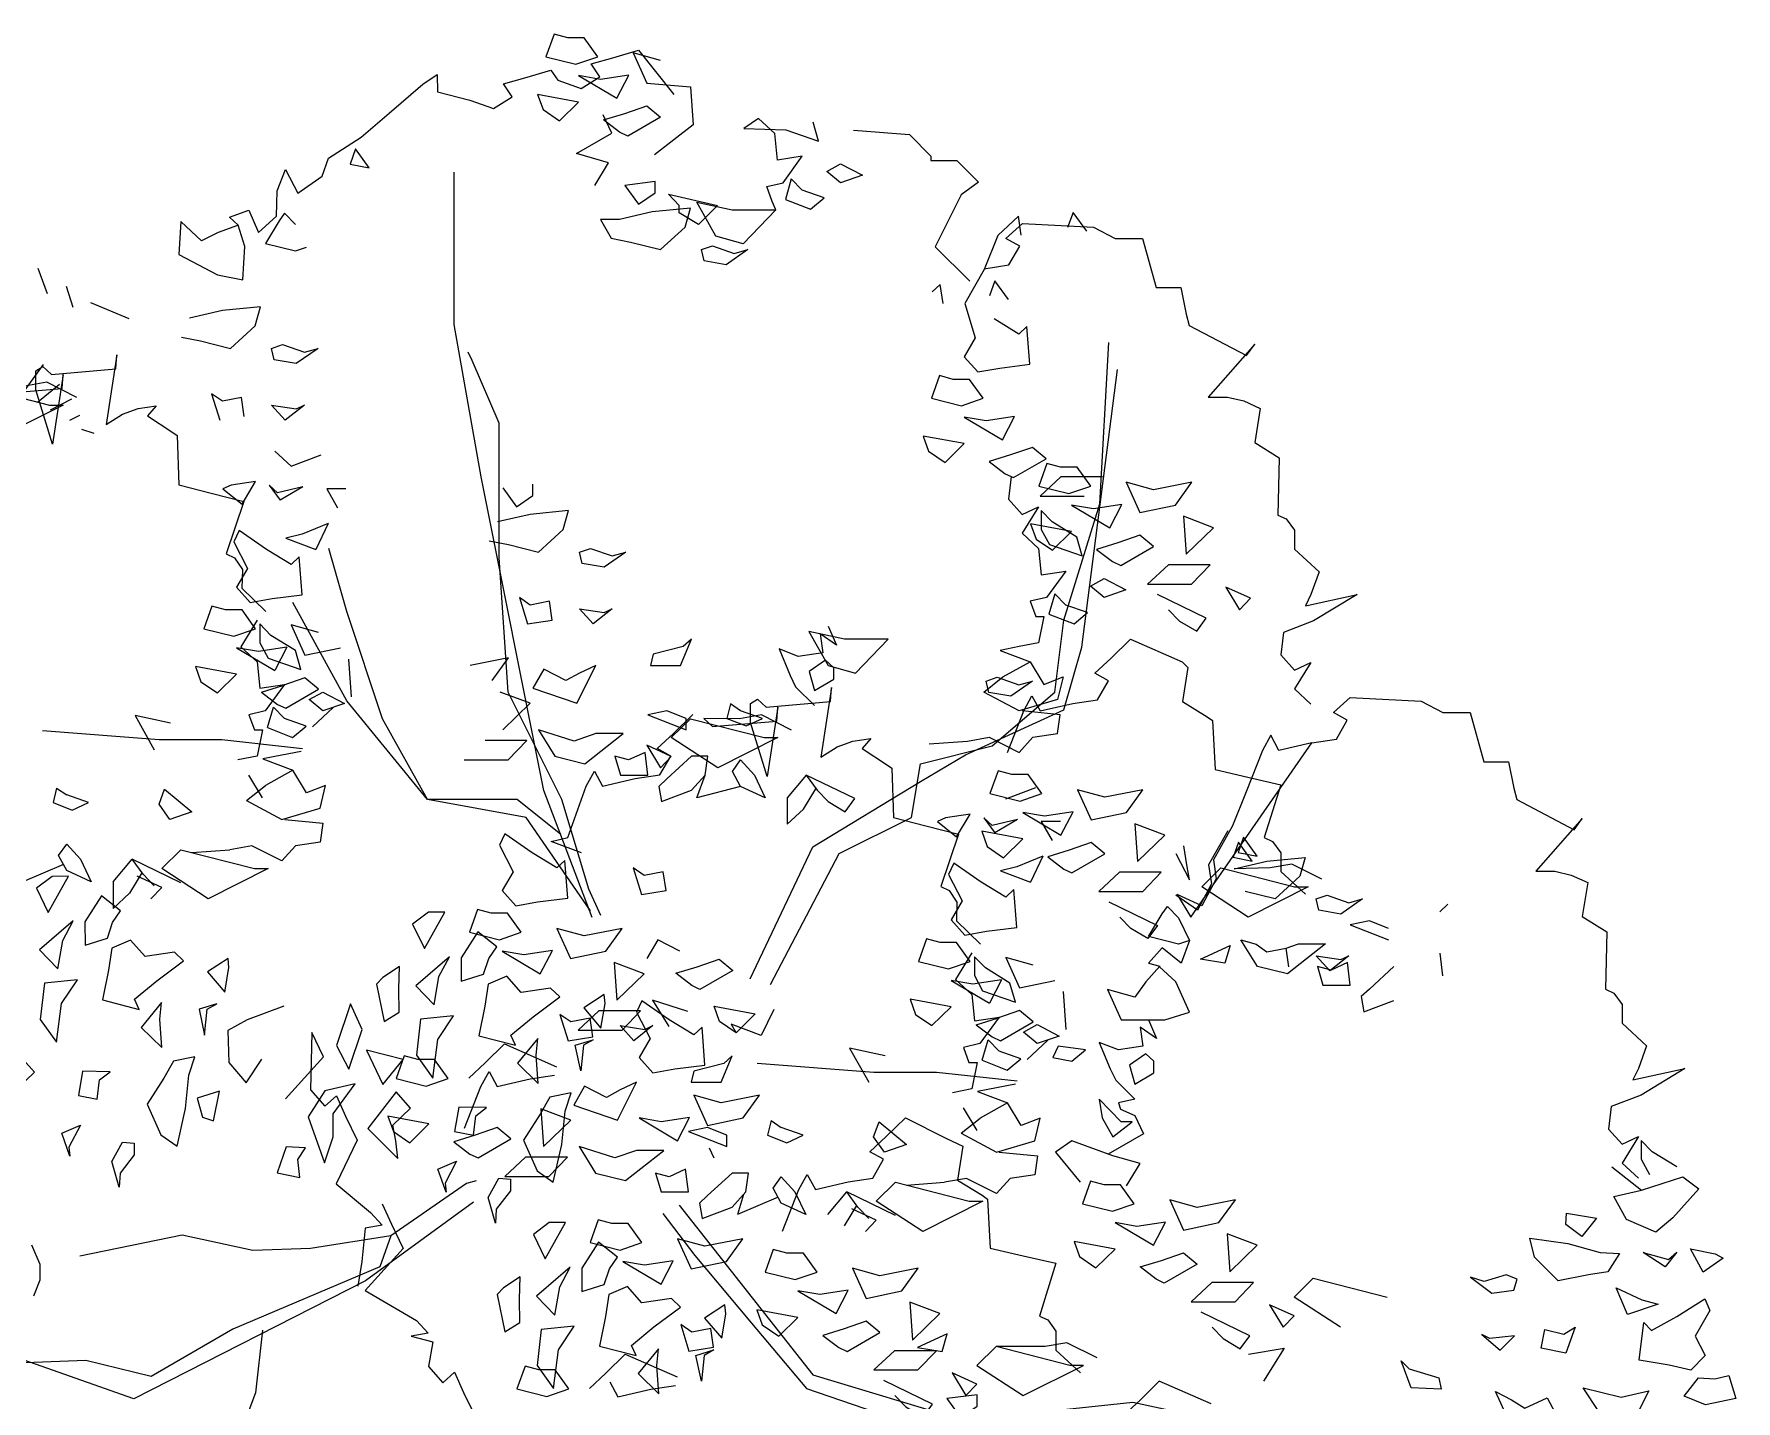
# Model space of a CAD drawing. Header units: metres. Extents: x 10 to 239, y 2 to 253.
# Drawn here: x 69.56 to 77.14, y 234.36 to 240.46 of the extents above; entities that cross this region are included whole.
import ezdxf

# ---------------------------------------------------------------- set-up
doc = ezdxf.new("R2010")
doc.units = ezdxf.units.M
doc.header["$MEASUREMENT"] = 0
doc.layers.add('bloques ARBOLES', color=7, linetype='Continuous', true_color=0xb8d897)

# ---------------------------------------------------------------- blocks, each defined once
blk = doc.blocks.new('A$C3F3B40B0')
at = {"layer": 'bloques ARBOLES'}
for p, q in [((2065, 259.9), (2079.9, 225.5)), ((2079.9, 225.5), (2079.9, 197.2)), ((2079.9, 197.2), (2068.3, 169))]:
    blk.add_line(p, q, dxfattribs=at)
blk = doc.blocks.new('Palm2-e')
at = {"layer": 'bloques ARBOLES', "lineweight": 5}
for p, q in [((2.1833, 3.452), (2.2243, 3.3394)), ((2.3102, 3.3726), (2.3389, 3.2789)), ((2.4177, 3.2997), (2.5882, 3.2287)), ((2.1052, 2.8798), (2.2087, 3.0237)), ((2.1813, 2.8557), (2.2803, 2.9358)), ((2.2399, 2.8212), (2.3343, 2.87)), ((2.3265, 2.775), (2.3708, 2.7971)), ((2.3773, 2.7352), (2.4333, 2.717))]:
    blk.add_line(p, q, dxfattribs=at)
blk = doc.blocks.new('ARBOL22')
for points in [[(-0.1967, 2.2503), (-0.1308, 2.2338), (-0.0828, 2.2503), (-0.1128, 2.2918), (-0.1487, 2.2918), (-0.1787, 2.3)], [(-0.0147, 2.2102), (-0.0769, 2.2007), (-0.1248, 2.2089), (-0.041, 2.1592)], [(-0.1668, 2.1096), (-0.1248, 2.1509), (-0.2146, 2.1676), (-0.2028, 2.1343)], [(-0.017, 2.0763), (-0.0351, 2.0847), (-0.0702, 2.1116), (-0.0231, 2.1261), (0.0249, 2.1427), (0.0549, 2.1178)], [(-0.6257, 2.0149), (-0.5839, 2.0067), (-0.6139, 2.0482)], [(0.4494, 1.974), (0.4194, 1.9988), (0.4494, 2.0155), (0.4973, 1.9906)], [(0.4133, 1.9409), (0.3654, 1.9575), (0.3415, 1.9824), (0.3286, 1.9377), (0.3835, 1.916)], [(0.0068, 1.9268), (0.0427, 1.9517), (0.0427, 1.9765), (-0.0231, 1.9683)], [(0.072, 1.9491), (0.1797, 1.9244), (0.1379, 1.8829), (0.0959, 1.9078), (0.0959, 1.9244)], [(0.1206, 1.9186), (0.0368, 1.9103), (-0.035, 1.8937), (-0.077, 1.8937), (-0.0531, 1.8523), (-0.0111, 1.8439), (0.0548, 1.8275), (0.1086, 1.877)], [(0.1447, 1.8275), (0.1686, 1.8357), (0.2165, 1.8191), (0.2465, 1.8275), (0.1986, 1.7944), (0.1506, 1.8026)], [(-0.7739, 1.6192), (-0.726, 1.6026), (-0.696, 1.611), (-0.744, 1.5779), (-0.7919, 1.5861), (-0.7978, 1.611)], [(0.6666, 1.5513), (0.6487, 1.5016), (0.7146, 1.4851), (0.7625, 1.5016), (0.7325, 1.5431), (0.6966, 1.5431)], [(-1.2845, 1.4869), (-1.2547, 1.4869), (-1.3864, 1.4207), (-1.4882, 1.4869), (-1.4462, 1.5283)], [(0.7205, 1.4603), (0.8043, 1.4105), (0.8307, 1.4616), (0.7684, 1.452)], [(0.6785, 1.3609), (0.7205, 1.4023), (0.6307, 1.4189), (0.6426, 1.3856)], [(0.8103, 1.3361), (0.8284, 1.3277), (0.9002, 1.3692), (0.8702, 1.394), (0.8223, 1.3774), (0.7752, 1.3629)], [(0.9679, 1.3506), (0.932, 1.3506), (0.902, 1.3588), (0.8841, 1.3091), (0.95, 1.2926), (0.9979, 1.3091)], [(1.2194, 1.3175), (1.1356, 1.3009), (1.0757, 1.3175), (1.1056, 1.2511), (1.1835, 1.2677)], [(1.0661, 1.2691), (1.0038, 1.2595), (0.9559, 1.2677), (1.0397, 1.218)], [(0.9793, 1.156), (0.9672, 1.1975), (0.9134, 1.2306), (0.8893, 1.2555), (0.8893, 1.214), (0.9073, 1.1808)], [(1.2674, 1.218), (1.2015, 1.2429), (1.2074, 1.16)], [(0.9139, 1.1684), (0.9559, 1.2098), (0.8661, 1.2264), (0.878, 1.1931)], [(1.0638, 1.1352), (1.1356, 1.1767), (1.1056, 1.2015), (1.0577, 1.1849), (1.0106, 1.1704), (1.0457, 1.1436)], [(1.1681, 1.1366), (1.1224, 1.0945), (1.2189, 1.0945), (1.2595, 1.1366)], [(1.0272, 1.1064), (1.0751, 1.0815), (1.0272, 1.0649), (0.9972, 1.0898)], [(0.9432, 1.0484), (0.9193, 1.0733), (0.9064, 1.0287), (0.9613, 1.0069), (0.9911, 1.0318)], [(0.1046, 0.9573), (0.0388, 0.9407), (0.0328, 0.9158), (0.0987, 0.9158), (0.1226, 0.9738)], [(0.4222, 0.9158), (0.482, 0.8994), (0.554, 0.9738), (0.4581, 0.9738), (0.3802, 0.9904)], [(0.4166, 0.9275), (0.3807, 0.9026), (0.3926, 0.8611), (0.4346, 0.886), (0.4346, 0.9109)], [(0.7927, 0.8901), (0.8407, 0.8734), (0.8706, 0.8818), (0.8227, 0.8487), (0.7748, 0.857), (0.7689, 0.8818)], [(0.2005, 0.7999), (0.2425, 0.7834), (0.2784, 0.7999), (0.2305, 0.8165), (0.2082, 0.8318)], [(0.0687, 0.8165), (0.0269, 0.8081), (0.1107, 0.775), (0.1107, 0.7999)], [(0.2822, 0.7578), (0.312, 0.7578), (0.1802, 0.6916), (0.0785, 0.7578), (0.1205, 0.7991)], [(1.4826, 0.7465), (1.4107, 0.7299), (1.3928, 0.763), (1.3748, 0.7299), (1.3389, 0.6388), (1.309, 0.5642), (1.267, 0.4897), (1.2731, 0.4482), (1.2413, 0.3894), (1.1874, 0.4141), (1.2174, 0.3645)], [(0.0785, 0.7165), (0.0246, 0.7412), (0.0546, 0.6916)], [(0.7771, 0.6353), (0.843, 0.6188), (0.8909, 0.6353), (0.8609, 0.6768), (0.825, 0.6768), (0.795, 0.685)], [(0.9986, 0.5773), (1.0765, 0.594), (1.1124, 0.6437), (1.0286, 0.6271), (0.9686, 0.6437)], [(0.9327, 0.5442), (0.9591, 0.5953), (0.8968, 0.5857), (0.8489, 0.594)], [(1.1004, 0.4862), (1.1604, 0.5442), (1.0945, 0.5691)], [(-0.2686, 0.464), (-0.2925, 0.4226), (-0.2626, 0.3893), (-0.2146, 0.3977), (-0.1487, 0.406), (-0.1548, 0.4888), (-0.1728, 0.4722), (-0.2266, 0.5053), (-0.2866, 0.5468), (-0.2985, 0.5219)], [(0.8069, 0.4946), (0.8489, 0.536), (0.7591, 0.5526), (0.771, 0.5193)], [(0.9387, 0.4698), (0.9568, 0.4614), (1.0286, 0.5029), (0.9986, 0.5277), (0.9507, 0.5111), (0.9036, 0.4966)], [(1.3221, 0.5288), (1.3103, 0.4955), (1.3521, 0.4873)], [(1.3328, 0.5395), (1.321, 0.5062), (1.3628, 0.498)], [(-1.3134, 0.4275), (-1.2876, 0.3745), (-1.2432, 0.4543), (-1.2786, 0.4537)], [(0.0609, 0.464), (0.0189, 0.4557), (-0.0051, 0.4722), (0.013, 0.4142), (0.0669, 0.4226)], [(1.1119, 0.4207), (1.1525, 0.4628), (1.061, 0.4628), (1.0154, 0.4207)], [(1.3431, 0.3645), (1.2413, 0.4307), (1.2833, 0.4721), (1.445, 0.4307), (1.4748, 0.4307)], [(-1.1579, 0.3183), (-1.1465, 0.3523), (-1.1291, 0.3781), (-1.1706, 0.411), (-1.2072, 0.3538), (-1.2068, 0.3031)], [(1.4981, 0.3794), (1.4922, 0.4043), (1.5161, 0.4125), (1.564, 0.3959), (1.594, 0.4043), (1.5461, 0.3712)], [(-0.4886, 0.3487), (-0.4627, 0.2957), (-0.4184, 0.3755), (-0.4537, 0.3749)], [(-0.3464, 0.3811), (-0.3643, 0.3314), (-0.2985, 0.3149), (-0.2505, 0.3314), (-0.2805, 0.3729), (-0.3164, 0.3729)], [(-1.3065, 0.2925), (-1.2665, 0.2512), (-1.2557, 0.3133), (-1.2326, 0.3561)], [(-0.0649, 0.29), (-0.029, 0.3398), (-0.1128, 0.3231), (-0.1728, 0.3398), (-0.1428, 0.2734)], [(-1.1685, 0.1828), (-1.0881, 0.1622), (-1.0981, 0.1846), (-1.0496, 0.2251), (-0.9911, 0.2687), (-1.0109, 0.2878), (-1.0754, 0.278), (-1.107, 0.3138), (-1.148, 0.296), (-1.1553, 0.2479)], [(-0.382, 0.2243), (-0.3331, 0.2395), (-0.3217, 0.2735), (-0.3043, 0.2993), (-0.3457, 0.3321), (-0.3823, 0.2749)], [(1.3034, 0.302), (1.2922, 0.2636), (1.2383, 0.272)], [(-0.8933, 0.2737), (-0.9381, 0.2444), (-0.9005, 0.2002), (-0.8913, 0.2541)], [(-0.4309, 0.2344), (-0.4078, 0.2772), (-0.4816, 0.2136), (-0.4416, 0.1724)], [(-0.1823, 0.2913), (-0.2446, 0.2818), (-0.2925, 0.29), (-0.2087, 0.2403)], [(-0.041, 0.1823), (0.0189, 0.2403), (-0.0469, 0.2651)], [(0.2131, 0.2475), (0.1413, 0.206), (0.1232, 0.2144), (0.0881, 0.2412), (0.1352, 0.2557), (0.1831, 0.2723)], [(1.522, 0.2468), (1.4922, 0.2799), (1.5461, 0.2717), (1.564, 0.2799)], [(1.495, 0.2564), (1.5071, 0.215), (1.567, 0.215), (1.5609, 0.2648), (1.525, 0.2482)], [(-1.2236, 0.2267), (-1.2961, 0.2195), (-1.3051, 0.1403), (-1.2694, 0.0904), (-1.2585, 0.1752)], [(-0.5175, 0.2564), (-0.5541, 0.2317), (-0.5678, 0.2172), (-0.5514, 0.1359), (-0.5182, 0.1564), (-0.5187, 0.2071)], [(-0.1663, 0.1898), (-0.1861, 0.209), (-0.2505, 0.1992), (-0.2821, 0.235), (-0.3232, 0.2172), (-0.3305, 0.1691), (-0.3437, 0.104), (-0.2632, 0.0834), (-0.2733, 0.1057), (-0.2247, 0.1462)], [(-0.0757, 0.1213), (-0.0664, 0.1752), (-0.0685, 0.1949), (-0.1133, 0.1656)], [(-1.0428, 0.1406), (-1.0394, 0.1773), (-1.0839, 0.1228), (-1.0386, 0.0787)], [(-0.957, 0.1623), (-0.945, 0.106), (-0.9393, 0.1628), (-0.918, 0.1746)], [(-0.6251, 0.1746), (-0.6558, 0.0831), (-0.6288, 0.0313), (-0.5996, 0.1179)], [(-0.1656, 0.1513), (-0.1475, 0.0934), (-0.0936, 0.1018), (-0.0996, 0.1431), (-0.1416, 0.1349)], [(-0.0295, 0.1167), (0.011, 0.1589), (-0.0804, 0.1589), (-0.126, 0.1167)], [(0.0022, 0.156), (0.032, 0.098), (0.0081, 0.0567), (0.0381, 0.0234), (0.086, 0.0318), (0.1519, 0.0401), (0.1458, 0.1229), (0.1279, 0.1063), (0.074, 0.1394), (0.0141, 0.1809)], [(-0.4803, 0.0615), (-0.4446, 0.0116), (-0.4336, 0.0964), (-0.3988, 0.1479), (-0.4712, 0.1406)], [(0.0202, 0.1182), (0.0381, 0.1265), (-0.0039, 0.0934), (-0.0337, 0.1265)], [(-0.2138, -0.0001), (-0.218, 0.0618), (-0.2145, 0.0985), (-0.2591, 0.044)], [(-0.1144, 0.084), (-0.1202, 0.0272), (-0.1322, 0.0835), (-0.0931, 0.0957)], [(0.9568, 0.0483), (0.9868, 0.0732), (0.9268, 0.0814), (0.9148, 0.0565)], [(-1.4114, -0.0198), (-1.3463, -0.086), (-1.3504, -0.0467), (-1.3567, -0.013), (-1.3178, 0.0245), (-1.3495, 0.0605)], [(-1.0126, 0.0485), (-1.034, 0.0113), (-1.0706, -0.0459), (-1.0407, -0.1127), (-1.0052, -0.1374), (-0.9863, -0.0553), (-0.9792, 0.0181), (-0.9659, 0.0579)], [(-0.59, 0.0731), (-0.5542, -0.0022), (-0.5096, 0.0524)], [(-0.5249, 0.0105), (-0.459, -0.006), (-0.411, 0.0105), (-0.441, 0.052), (-0.4769, 0.052), (-0.5069, 0.0602)], [(0.122, 0.0023), (0.1878, 0.0023), (0.2117, 0.0602), (0.1938, 0.0438), (0.1279, 0.0271)], [(1.1365, 0.0483), (1.1186, 0.0649), (1.0827, 0.0401), (1.0945, -0.0014), (1.1365, 0.0234)], [(-1.1748, 0.0081), (-1.1515, 0.0256), (-1.2122, 0.0269), (-1.2214, -0.0268), (-1.1804, -0.0344)], [(-0.0398, -0.0806), (0.0022, 0.0023), (-0.0337, -0.0142), (-0.0637, -0.0308), (-0.1116, -0.006), (-0.1356, -0.0475)], [(-0.9255, -0.082), (-0.9123, -0.0169), (-0.9612, -0.0321), (-0.949, -0.0741)], [(-0.6812, -0.0163), (-0.7178, -0.0735), (-0.6818, -0.174), (-0.6627, -0.1174), (-0.6632, -0.0666), (-0.6148, -0.0007)], [(-0.5256, -0.1256), (-0.5318, -0.0918), (-0.493, -0.0543), (-0.5247, -0.0183), (-0.5866, -0.0986), (-0.5214, -0.1648)], [(-0.1878, -0.0304), (-0.2091, -0.0675), (-0.2457, -0.1247), (-0.2159, -0.1916), (-0.1804, -0.2162), (-0.1615, -0.1341), (-0.1544, -0.0607), (-0.141, -0.0209)], [(0.1579, -0.0925), (0.2358, -0.0759), (0.2717, -0.0262), (0.1878, -0.0428), (0.1279, -0.0262)], [(1.0647, -0.0843), (1.0168, -0.0345), (1.0227, -0.0759), (1.0466, -0.1174), (1.0886, -0.0843)], [(-0.5309, -0.1054), (-0.495, -0.1302), (-0.453, -0.0888), (-0.5428, -0.0722)], [(-0.3499, -0.0708), (-0.3267, -0.0532), (-0.3874, -0.0519), (-0.3966, -0.1057), (-0.3555, -0.1132)], [(-0.2015, -0.1386), (-0.1416, -0.0806), (-0.2075, -0.0557)], [(0.092, -0.1256), (0.1183, -0.0746), (0.0561, -0.0841), (0.0081, -0.0759)], [(-1.2421, -0.14), (-1.24, -0.1596), (-1.258, -0.1092), (-1.2171, -0.0915)], [(-0.3633, -0.155), (-0.3452, -0.1634), (-0.2733, -0.1219), (-0.3033, -0.097), (-0.3512, -0.1137), (-0.3984, -0.1282)], [(0.1999, -0.1386), (0.1999, -0.1137), (0.1579, -0.097), (0.116, -0.1054)], [(-1.0992, -0.1311), (-1.099, -0.1564), (-1.1301, -0.1965), (-1.1317, -0.2276), (-1.1478, -0.1716), (-1.1247, -0.1288)], [(-0.7662, -0.1394), (-0.7853, -0.1962), (-0.7362, -0.2063), (-0.7405, -0.167), (-0.7232, -0.1412)], [(-0.1236, -0.1386), (-0.0877, -0.1965), (-0.0218, -0.213), (0.062, -0.1468), (0.0022, -0.1468), (-0.0457, -0.1634)], [(-0.4172, -0.2188), (-0.4151, -0.2384), (-0.4331, -0.1881), (-0.3923, -0.1704)], [(-0.19, -0.2041), (-0.1495, -0.1619), (-0.2409, -0.1619), (-0.2865, -0.2041)], [(-0.2744, -0.21), (-0.2742, -0.2352), (-0.3052, -0.2754), (-0.3068, -0.3065), (-0.3229, -0.2505), (-0.2998, -0.2077)], [(0.074, -0.2048), (0.0441, -0.1965), (0.0561, -0.2379), (0.116, -0.2379), (0.1099, -0.1881)], [(0.1458, -0.2959), (0.2117, -0.271), (0.2417, -0.2379), (0.2478, -0.1965), (0.2117, -0.1965), (0.1579, -0.2461), (0.1399, -0.2627)], [(0.9976, -0.2141), (0.9796, -0.2638), (1.0455, -0.2803), (1.0934, -0.2638), (1.0635, -0.2223), (1.0276, -0.2223)], [(2.1446, -0.2479), (2.2052, -0.2339), (2.2963, -0.2048), (2.3311, -0.2313), (2.2744, -0.295), (2.237, -0.3265), (2.1723, -0.2987)], [(1.315, -0.2554), (1.2311, -0.2721), (1.1712, -0.2554), (1.2012, -0.3218), (1.2791, -0.3052)], [(2.041, -0.2846), (2.1065, -0.2958), (2.0747, -0.3359), (2.0399, -0.3095)], [(-0.2239, -0.3315), (-0.1981, -0.3845), (-0.1538, -0.3047), (-0.1891, -0.3053)], [(-0.0818, -0.2991), (-0.0997, -0.3488), (-0.0338, -0.3653), (0.0141, -0.3488), (-0.0159, -0.3073), (-0.0518, -0.3073)], [(1.1353, -0.3549), (1.1616, -0.3039), (1.0994, -0.3134), (1.0514, -0.3052)], [(1.297, -0.3301), (1.303, -0.4129), (1.3629, -0.3549)], [(-0.1174, -0.4559), (-0.0685, -0.4407), (-0.057, -0.4067), (-0.0397, -0.3809), (-0.0811, -0.348), (-0.1177, -0.4052)], [(0.1997, -0.3902), (0.2356, -0.3404), (0.1518, -0.357), (0.0918, -0.3404), (0.1218, -0.4068)], [(0.3979, -0.4136), (0.3679, -0.3721), (0.332, -0.3721), (0.302, -0.3638), (0.2841, -0.4136), (0.35, -0.43)], [(0.9735, -0.3798), (1.0094, -0.4045), (1.0514, -0.3632), (0.9617, -0.3465)], [(1.2311, -0.3963), (1.1593, -0.4378), (1.1412, -0.4294), (1.1061, -0.4025), (1.1532, -0.388), (1.2012, -0.3714)], [(2.115, -0.3709), (2.157, -0.3727), (2.1313, -0.413), (2.0889, -0.4195), (2.0224, -0.433), (1.9708, -0.3811), (1.9606, -0.3391), (2.044, -0.3511)], [(2.2644, -0.3858), (2.283, -0.3701), (2.2576, -0.4021), (2.2093, -0.3706)], [(2.3132, -0.363), (2.3668, -0.3738), (2.3844, -0.3828), (2.3409, -0.4141)], [(-0.1662, -0.4457), (-0.1432, -0.4029), (-0.217, -0.4666), (-0.177, -0.5078)], [(0.0823, -0.3888), (0.02, -0.3984), (-0.0279, -0.3902), (0.0559, -0.4399)], [(0.5056, -0.4715), (0.5835, -0.4549), (0.6194, -0.4052), (0.5356, -0.4218), (0.4757, -0.4052)], [(-0.2529, -0.4238), (-0.2895, -0.4485), (-0.3032, -0.463), (-0.2867, -0.5443), (-0.2536, -0.5238), (-0.2541, -0.473)], [(0.0984, -0.4903), (0.0786, -0.4712), (0.0141, -0.481), (-0.0175, -0.4452), (-0.0586, -0.463), (-0.0659, -0.5111), (-0.0791, -0.5762), (0.0014, -0.5968), (-0.0086, -0.5745), (0.0399, -0.534)], [(1.3145, -0.4785), (1.355, -0.4363), (1.2636, -0.4363), (1.218, -0.4785)], [(1.8604, -0.4342), (1.8309, -0.4245), (1.8773, -0.4597), (1.9255, -0.4536), (1.9325, -0.429), (1.9091, -0.4197)], [(0.4038, -0.4631), (0.3559, -0.4549), (0.4397, -0.5047), (0.4661, -0.4536)], [(0.6015, -0.4798), (0.6074, -0.5626), (0.6674, -0.5047)], [(1.39, -0.4851), (1.4199, -0.5346), (1.4438, -0.5098)], [(2.1749, -0.5063), (2.1502, -0.4481), (2.2064, -0.4743), (2.2419, -0.4843)], [(2.2659, -0.618), (2.2005, -0.6068), (2.2102, -0.5243), (2.2274, -0.5417), (2.2827, -0.511), (2.3445, -0.4722), (2.3552, -0.4976), (2.3228, -0.5542), (2.3449, -0.5966), (2.3134, -0.6285)], [(0.189, -0.5588), (0.1982, -0.505), (0.1961, -0.4853), (0.1514, -0.5146)], [(0.278, -0.5295), (0.3139, -0.5542), (0.3559, -0.5129), (0.2661, -0.4963)], [(0.4457, -0.5791), (0.4638, -0.5875), (0.5356, -0.546), (0.5056, -0.5211), (0.4577, -0.5378), (0.4106, -0.5523)], [(-0.2157, -0.6187), (-0.18, -0.6686), (-0.169, -0.5838), (-0.1342, -0.5323), (-0.2066, -0.5396)], [(0.099, -0.5288), (0.1171, -0.5868), (0.171, -0.5784), (0.1651, -0.5371), (0.1231, -0.5453)], [(0.6832, -0.5491), (0.6182, -0.5791), (0.672, -0.5875)], [(1.8553, -0.5501), (1.8958, -0.585), (1.927, -0.5533), (1.8728, -0.5591)], [(1.9936, -0.5396), (2.0352, -0.5497), (2.0599, -0.5343), (2.0392, -0.5914), (1.9858, -0.5806)], [(0.0509, -0.6803), (0.0466, -0.6184), (0.0501, -0.5817), (0.0055, -0.6362)], [(0.1502, -0.5962), (0.1445, -0.653), (0.1325, -0.5967), (0.1715, -0.5844)], [(0.5224, -0.6282), (0.6189, -0.6282), (0.6595, -0.586), (0.5681, -0.586)], [(-0.2602, -0.6697), (-0.1943, -0.6861), (-0.1464, -0.6697), (-0.1764, -0.6282), (-0.2123, -0.6282), (-0.2423, -0.6199)], [(1.6789, -0.6085), (1.6961, -0.6258), (1.7612, -0.6453), (1.766, -0.6704), (1.7002, -0.6675)], [(0.7483, -0.6595), (0.6944, -0.6348), (0.7244, -0.6844)], [(2.0779, -0.6676), (2.1609, -0.688), (2.2215, -0.674), (2.1886, -0.739), (2.1116, -0.7189)], [(2.4125, -0.6909), (2.346, -0.7045), (2.2988, -0.6859), (2.3306, -0.6457), (2.3665, -0.6473), (2.3968, -0.6404)], [(0.7487, -0.6827), (0.6828, -0.691), (0.7128, -0.7325), (0.7487, -0.7076)], [(1.9239, -0.7604), (1.8856, -0.6757), (1.9208, -0.6938), (1.95, -0.7117), (1.999, -0.689), (2.0211, -0.7316)]]:
    blk.add_lwpolyline(points, close=True)
for points in [[(-0.8727, 1.8802), (-0.9147, 1.8648), (-0.9514, 1.8467), (-0.9966, 1.8891), (-1.0009, 1.8166), (-0.9162, 1.772), (-0.8607, 1.7616), (-0.8564, 1.8342), (-0.8711, 1.8808), (-0.8902, 1.8987), (-0.8481, 1.9141), (-0.8265, 1.8651), (-0.7874, 1.9008), (-0.7855, 1.956), (-0.7676, 2.0028), (-0.7407, 1.951), (-0.6872, 1.9884), (-0.6732, 2.028), (-0.6014, 2.0743), (-0.5401, 2.1264), (-0.466, 2.1903), (-0.4347, 2.2112), (-0.4342, 2.1736), (-0.3629, 2.1548), (-0.3112, 2.137), (-0.2708, 2.1624), (-0.2896, 2.1911), (-0.2424, 2.2037), (-0.1859, 2.2209), (-0.1705, 2.1987), (-0.1189, 2.1808), (-0.0785, 2.2063), (-0.0973, 2.235), (-0.0501, 2.2475), (0.0064, 2.2647), (0.084, 2.1677)], [(0.0549, 2.242), (-0.0051, 2.2587), (0.0249, 2.1923), (0.1207, 2.184), (0.1267, 2.1012), (0.0417, 2.0356)], [(-0.089, 1.9683), (-0.059, 2.0179), (-0.1292, 2.038), (-0.052, 2.0826), (-0.0706, 2.1231)], [(0.3079, 1.915), (0.2359, 1.8405), (0.1761, 1.857), (0.1341, 1.9316), (0.212, 1.915), (0.3079, 1.915), (0.2995, 1.9326), (0.2876, 1.9657), (0.3235, 1.974), (0.3654, 2.032), (0.3115, 2.0237), (0.3056, 2.0817), (0.2697, 2.1148), (0.2378, 2.0931), (0.3294, 2.0899), (0.4014, 2.0651), (0.3894, 2.1066)], [(0.4776, 2.089), (0.6005, 2.0795), (0.6477, 2.0323), (0.6477, 2.0228), (0.7044, 2.0228), (0.7517, 1.9756), (0.7139, 1.9473), (0.6572, 1.8339), (0.7328, 1.7583)], [(-0.0949, 0.3639), (-0.2008, 0.6417), (-0.3384, 1.3293), (-0.3973, 1.6633), (-0.3973, 1.9973)], [(-0.7457, 1.8825), (-0.7695, 1.9074), (-0.7816, 1.8908), (-0.8115, 1.841), (-0.7457, 1.8245), (-0.7216, 1.8328)], [(0.9891, 1.8677), (0.9591, 1.9092), (0.9472, 1.8759)], [(0.8453, 1.8594), (0.8394, 1.9008), (0.794, 1.8588), (0.764, 1.7842), (0.722, 1.7097), (0.7444, 1.6342), (0.7205, 1.5928), (0.7505, 1.5596), (0.7984, 1.568), (0.8643, 1.5762), (0.8582, 1.6591), (0.8402, 1.6424), (0.7864, 1.6755)], [(0.7643, 1.7857), (0.8183, 1.7939), (0.8422, 1.8352), (0.8122, 1.8519), (0.8481, 1.885), (1.0039, 1.8767), (1.0519, 1.8519), (1.1118, 1.8519), (1.1416, 1.7441), (1.1957, 1.7441), (1.2075, 1.6862), (1.2136, 1.6613), (1.3393, 1.5951), (1.3574, 1.62), (1.2555, 1.504), (1.2975, 1.504), (1.3334, 1.4958), (1.3693, 1.4791), (1.3574, 1.4047), (1.4113, 1.3714), (1.4085, 1.2454), (1.4267, 1.2372), (1.4446, 1.2123), (1.4446, 1.171), (1.4985, 1.1212), (1.4805, 1.0715), (1.4685, 1.0466), (1.5823, 1.0715), (1.4864, 1.0135), (1.4206, 0.9886), (1.4146, 0.9391), (1.4446, 0.906), (1.4805, 0.9224), (1.4446, 0.8645), (1.4805, 0.8314)], [(0.8179, 1.7179), (0.7879, 1.7594), (0.776, 1.7262)], [(0.6741, 1.7097), (0.6681, 1.751), (0.6502, 1.7346)], [(-0.9956, 1.6358), (-0.9536, 1.6274), (-0.8878, 1.611), (-0.8339, 1.6606), (-0.8219, 1.7021), (-0.9057, 1.6938), (-0.9775, 1.6772)], [(0.2961, 0.2167), (0.4461, 0.5042), (0.6051, 0.5828), (0.6248, 0.7006), (0.782, 0.7399), (0.9196, 0.8578), (0.9393, 1.015), (1.0179, 1.2704), (1.0375, 1.624)], [(-1.2247, 1.5036), (-1.2906, 1.5367), (-1.3385, 1.5283)], [(-1.3982, 1.5111), (-1.2567, 1.5234), (-1.2549, 1.5541), (-1.2779, 1.4014), (-1.3149, 1.5203), (-1.3149, 1.5617), (-1.2991, 1.5715), (-1.2805, 1.5539), (-1.139, 1.5661), (-1.1372, 1.5969), (-1.1602, 1.4442), (-1.1249, 1.4669), (-1.0902, 1.4794), (-1.051, 1.4848), (-1.0696, 1.4628), (-1.0166, 1.4283), (-1.0047, 1.4198), (-1.0014, 1.312), (-0.93, 1.2938), (-0.8584, 1.2754), (-0.8972, 1.1604), (-0.8793, 1.1517), (-0.862, 1.1264), (-0.8629, 1.0851), (-0.8103, 1.0341)], [(-0.0758, 0.3679), (-0.1025, 0.4256), (-0.1615, 0.6221), (-0.2794, 0.8578), (-0.299, 1.1525), (-0.299, 1.4472), (-0.358, 1.5847), (-0.3671, 1.6028)], [(0.2513, 0.2291), (0.3889, 0.5182), (0.6248, 0.6613), (0.7231, 0.7203), (0.9393, 0.8185), (0.9786, 0.956), (1.0565, 1.565)], [(-0.9298, 1.5115), (-0.9116, 1.4535)], [(-0.9057, 1.495), (-0.9298, 1.5115)], [(-0.8637, 1.5033), (-0.9057, 1.495)], [(-0.8578, 1.4619), (-0.8637, 1.5033)], [(-0.768, 1.4535), (-0.7978, 1.4866)], [(-0.7978, 1.4866), (-0.744, 1.4784)], [(-0.726, 1.4866), (-0.768, 1.4535)], [(-0.744, 1.4784), (-0.726, 1.4866)], [(-0.7909, 1.3857), (-0.755, 1.3526)], [(-0.755, 1.3526), (-0.6891, 1.3775)], [(-0.8868, 1.3111), (-0.9047, 1.3029)], [(-0.8328, 1.3195), (-0.8868, 1.3111)], [(-0.8627, 1.2698), (-0.8328, 1.3195)], [(-0.8029, 1.3111), (-0.7789, 1.278)], [(-0.785, 1.2946), (-0.8029, 1.3111)], [(-0.7293, 1.3073), (-0.785, 1.2946)], [(-0.7293, 1.3073), (-0.7789, 1.278)], [(-0.2248, 1.2886), (-0.2248, 1.3134)], [(0.8234, 1.3299), (0.8175, 1.2803), (0.8475, 1.2472), (0.8834, 1.2637), (0.8475, 1.2057), (0.8834, 1.1726), (0.8893, 1.1146), (0.9432, 1.1229), (0.9013, 1.0649), (0.8654, 1.0567), (0.8773, 1.0235), (0.8954, 1.0235), (0.8834, 0.9656), (0.8414, 0.9573), (0.7996, 0.9489), (0.8654, 0.9241), (0.8954, 0.8745), (0.9372, 0.891), (0.9252, 0.8414), (0.8414, 0.8165), (0.7636, 0.8578), (0.8055, 0.891), (0.8654, 0.9241)], [(1.0241, 1.3291), (0.9326, 1.3291), (0.887, 1.287), (0.9835, 1.287)], [(-0.9047, 1.3029), (-0.8627, 1.2698)], [(-0.6771, 1.3029), (-0.6532, 1.2615)], [(-0.6351, 1.3029), (-0.6771, 1.3029)], [(-0.2907, 1.3052), (-0.2607, 1.2637)], [(-0.2607, 1.2637), (-0.2248, 1.2886)], [(-0.2307, 1.2472), (-0.3025, 1.2306)], [(-0.1469, 1.2555), (-0.2307, 1.2472)], [(-0.1589, 1.214), (-0.1469, 1.2555)], [(-0.8688, 1.2118), (-0.8807, 1.1869)], [(-0.8089, 1.1703), (-0.8688, 1.2118)], [(-0.731, 1.2035), (-0.7669, 1.1951)], [(-0.7669, 1.1951), (-0.701, 1.1703)], [(-0.6736, 1.2273), (-0.731, 1.2035)], [(-0.6736, 1.2273), (-0.701, 1.1703)], [(-0.2127, 1.1644), (-0.1589, 1.214)], [(-0.8807, 1.1869), (-0.8509, 1.1289)], [(-0.755, 1.1372), (-0.8089, 1.1703)], [(-0.1641, 0.5456), (-0.2597, 0.6221), (-0.4563, 0.6221), (-0.5546, 0.7989), (-0.6332, 1.0346), (-0.6725, 1.1721)], [(-0.3206, 1.1892), (-0.2786, 1.1808)], [(-0.2786, 1.1808), (-0.2127, 1.1644)], [(-0.1228, 1.1644), (-0.0989, 1.1726)], [(-0.1169, 1.1395), (-0.1228, 1.1644)], [(-0.0989, 1.1726), (-0.051, 1.156)], [(-0.021, 1.1644), (-0.069, 1.1313)], [(-0.051, 1.156), (-0.021, 1.1644)], [(-0.8509, 1.1289), (-0.8748, 1.0876)], [(-0.7371, 1.1538), (-0.755, 1.1372)], [(-0.731, 1.0709), (-0.7371, 1.1538)], [(-0.069, 1.1313), (-0.1169, 1.1395)], [(-0.8748, 1.0876), (-0.8448, 1.0543)], [(1.3483, 1.0632), (1.2944, 1.0879), (1.3244, 1.0383)], [(-0.9286, 1.0461), (-0.9466, 0.9963)], [(-0.8986, 1.0378), (-0.9286, 1.0461)], [(-0.8448, 1.0543), (-0.7968, 1.0627)], [(-0.7968, 1.0627), (-0.731, 1.0709)], [(-0.0985, 0.3784), (-0.2401, 0.5828), (-0.4563, 0.6221), (-0.6332, 0.8382), (-0.7511, 1.0543)], [(-0.2307, 1.0484), (-0.2547, 1.0649)], [(-0.2547, 1.0649), (-0.2366, 1.0069)], [(-0.1887, 1.0567), (-0.2307, 1.0484)], [(-0.1828, 1.0153), (-0.1887, 1.0567)], [(1.1686, 1.0383), (1.1926, 1.0134), (1.2304, 0.991), (1.2511, 1.0198), (1.1447, 1.0714)], [(1.3244, 1.0383), (1.3483, 1.0632)], [(-0.8627, 1.0378), (-0.8986, 1.0378)], [(-0.8296, 1.0151), (-0.8655, 0.9571)], [(-0.8328, 0.9963), (-0.8627, 1.0378)], [(-0.2366, 1.0069), (-0.1828, 1.0153)], [(-0.1228, 1.04), (-0.069, 1.0318)], [(-0.093, 1.0069), (-0.1228, 1.04)], [(-0.051, 1.04), (-0.093, 1.0069)], [(-0.069, 1.0318), (-0.051, 1.04)], [(-0.9466, 0.9963), (-0.8807, 0.9799)], [(-0.8807, 0.9799), (-0.8328, 0.9963)], [(-0.7996, 0.982), (-0.8236, 1.0069)], [(-0.8236, 1.0069), (-0.8236, 0.9654)], [(-0.7457, 0.9489), (-0.7996, 0.982)], [(-0.6951, 0.9881), (-0.755, 1.0047)], [(-0.755, 1.0047), (-0.725, 0.9384)], [(0.4226, 1.002), (0.4405, 0.9606), (0.4046, 0.9855), (0.4105, 0.944), (0.3567, 0.9358), (0.3148, 0.9522), (0.3387, 0.8942), (0.3507, 0.8695), (0.3926, 0.828)], [(0.8154, 0.7251), (0.8513, 0.8162), (0.8692, 0.8493), (0.8872, 0.8162), (0.959, 0.8328), (1.013, 0.841), (1.0369, 0.8824), (1.0069, 0.899), (1.0428, 0.9321), (1.0848, 0.9736), (1.1987, 0.9239), (1.2109, 0.9113), (1.199, 0.8369), (1.2529, 0.8036), (1.2649, 0.7953), (1.2708, 0.6876), (1.3426, 0.6712), (1.4146, 0.6545), (1.3785, 0.5386), (1.3967, 0.5303), (1.4146, 0.5055), (1.4146, 0.4641), (1.4685, 0.4144)], [(-0.8748, 0.955), (-0.7909, 0.9052)], [(-0.8268, 0.9468), (-0.8748, 0.955)], [(-0.8655, 0.9571), (-0.8296, 0.924)], [(-0.7646, 0.9563), (-0.8268, 0.9468)], [(-0.8236, 0.9654), (-0.8057, 0.9323)], [(-0.7646, 0.9563), (-0.7909, 0.9052)], [(-0.7337, 0.9074), (-0.7457, 0.9489)], [(-0.725, 0.9384), (-0.6471, 0.955)], [(-0.8748, 0.897), (-0.9645, 0.9136)], [(-0.9645, 0.9136), (-0.9527, 0.8804)], [(-0.9168, 0.8557), (-0.8748, 0.897)], [(-0.8296, 0.924), (-0.8236, 0.866)], [(-0.8057, 0.9323), (-0.7337, 0.9074)], [(-0.6292, 0.9301), (-0.6232, 0.8473)], [(-0.2786, 0.9325), (-0.3625, 0.9158)], [(-0.3145, 0.8827), (-0.2786, 0.9325)], [(-0.2007, 0.9076), (-0.2248, 0.8661)], [(-0.1528, 0.8827), (-0.2007, 0.9076)], [(-0.1228, 0.8994), (-0.1528, 0.8827)], [(-0.1289, 0.833), (-0.0869, 0.9158)], [(-0.0869, 0.9158), (-0.1228, 0.8994)], [(-0.9527, 0.8804), (-0.9168, 0.8557)], [(-0.8236, 0.866), (-0.7698, 0.8743)], [(-0.8201, 0.8576), (-0.773, 0.8721)], [(-0.7698, 0.8743), (-0.8116, 0.8163)], [(-0.725, 0.8888), (-0.773, 0.8721)], [(-0.7669, 0.8224), (-0.6951, 0.8639)], [(-0.6951, 0.8639), (-0.725, 0.8888)], [(-0.2248, 0.8661), (-0.1289, 0.833)], [(0.342, 0.7744), (0.2761, 0.8075), (0.2282, 0.7991), (0.1499, 0.7996), (0.1685, 0.7819), (0.31, 0.7942), (0.3118, 0.8249), (0.2887, 0.6723), (0.2518, 0.7912), (0.2518, 0.8325), (0.2676, 0.8423), (0.2862, 0.8247), (0.4277, 0.837), (0.4295, 0.8677), (0.4065, 0.715), (0.4418, 0.7378), (0.4764, 0.7502), (0.5156, 0.7557), (0.4971, 0.7337), (0.5501, 0.6992), (0.5619, 0.6906), (0.5653, 0.5828), (0.6367, 0.5646), (0.7083, 0.5463), (0.6695, 0.4312), (0.6874, 0.4226), (0.7047, 0.3973), (0.7037, 0.3559), (0.7564, 0.3049)], [(-0.8201, 0.8576), (-0.785, 0.8308)], [(-0.8065, 0.7801), (-0.7937, 0.8247)], [(-0.7698, 0.7998), (-0.7937, 0.8247)], [(-0.785, 0.8308), (-0.7669, 0.8224)], [(-0.7158, 0.8412), (-0.6858, 0.8578)], [(-0.6858, 0.8163), (-0.7158, 0.8412)], [(-0.6626, 0.8239), (-0.7082, 0.7817)], [(-0.6858, 0.8578), (-0.6378, 0.8329)], [(-0.6378, 0.8329), (-0.6858, 0.8163)], [(-0.2307, 0.833), (-0.2966, 0.8578)], [(-0.2907, 0.775), (-0.2307, 0.833)], [(1.4826, 0.7465), (1.5366, 0.7547), (1.5605, 0.7961), (1.5305, 0.8127), (1.5664, 0.8458), (1.7222, 0.8376), (1.7701, 0.8127), (1.8301, 0.8127), (1.8599, 0.705), (1.9139, 0.705), (1.9258, 0.647), (1.9319, 0.6221), (2.0576, 0.5559), (2.0757, 0.5808), (1.9737, 0.4648), (2.0157, 0.4648), (2.0516, 0.4566), (2.0875, 0.44), (2.0757, 0.3655), (2.1295, 0.3323), (2.1268, 0.2063), (2.1449, 0.198), (2.1629, 0.1732), (2.1629, 0.1318), (2.2167, 0.0821), (2.1988, 0.0323), (2.1868, 0.0075), (2.3006, 0.0323), (2.2047, -0.0256), (2.1388, -0.0505), (2.1329, -0.1001), (2.1629, -0.1332), (2.1988, -0.1167), (2.1629, -0.1747), (2.1988, -0.2078)], [(-1.0973, 0.806), (-1.0553, 0.7314)], [(-1.0194, 0.7894), (-1.0973, 0.806)], [(-0.8116, 0.8163), (-0.8475, 0.8081)], [(-0.8475, 0.8081), (-0.8357, 0.775)], [(-0.7218, 0.7832), (-0.7698, 0.7998)], [(-0.1188, 0.5053), (-0.1846, 0.5302), (-0.1487, 0.5386), (-0.1082, 0.6513), (-0.0903, 0.6844), (-0.0723, 0.6513), (-0.0005, 0.6679), (0.0535, 0.6761), (0.0774, 0.7175), (0.0474, 0.7341), (0.0833, 0.7672), (0.1253, 0.8087)], [(0.6437, 0.744), (0.7276, 0.7501), (0.7755, 0.7585), (0.8414, 0.7254), (0.8714, 0.7585), (0.9252, 0.7668), (0.9313, 0.8081), (0.8475, 0.8165)], [(-0.7299, 0.7336), (-0.9068, 0.7533), (-1.0444, 0.7533), (-1.2999, 0.7729)], [(-0.8357, 0.775), (-0.8175, 0.775)], [(-0.8175, 0.775), (-0.8296, 0.717)], [(-0.8065, 0.7801), (-0.7517, 0.7583)], [(-0.7517, 0.7583), (-0.7218, 0.7832)], [(-0.2386, 0.7516), (-0.33, 0.7516)], [(-0.2791, 0.7094), (-0.2386, 0.7516)], [(-0.1348, 0.7501), (-0.2127, 0.775)], [(-0.2127, 0.775), (-0.1768, 0.717)], [(-0.0869, 0.7668), (-0.1348, 0.7501)], [(-0.111, 0.7006), (-0.0271, 0.7668)], [(-0.0271, 0.7668), (-0.0869, 0.7668)], [(-0.8296, 0.717), (-0.8716, 0.7088)], [(-0.7753, 0.7194), (-0.8171, 0.711)], [(-0.8171, 0.711), (-0.7512, 0.6862)], [(-0.7333, 0.7277), (-0.7753, 0.7194)], [(-0.3756, 0.7094), (-0.2791, 0.7094)], [(-0.1768, 0.717), (-0.111, 0.7006)], [(-0.0451, 0.717), (-0.0331, 0.6757)], [(-0.0151, 0.7088), (-0.0451, 0.717)], [(0.0208, 0.7254), (-0.0151, 0.7088)], [(0.0269, 0.6757), (0.0208, 0.7254)], [(0.2305, 0.6508), (0.2125, 0.6839), (0.2305, 0.7088), (0.2605, 0.6757), (0.2843, 0.6259), (0.2305, 0.6508), (0.1346, 0.6259), (0.1526, 0.6757), (0.1587, 0.717), (0.1226, 0.717), (0.0687, 0.6674), (0.0508, 0.6508), (0.0567, 0.6177), (0.1226, 0.6426), (0.1526, 0.6757)], [(-0.8175, 0.6259), (-0.8475, 0.6755)], [(-0.7512, 0.6862), (-0.8112, 0.6531)], [(-0.7212, 0.6366), (-0.7512, 0.6862)], [(-0.0331, 0.6757), (0.0269, 0.6757)], [(0.3743, 0.6757), (0.3982, 0.6426), (0.4222, 0.6177), (0.4599, 0.5953), (0.4807, 0.6241), (0.3743, 0.6757), (0.3323, 0.6259), (0.3323, 0.568), (0.3682, 0.6011), (0.3952, 0.6457)], [(-1.2693, 0.6474), (-1.277, 0.6155)], [(-1.2693, 0.6474), (-1.2471, 0.6321)], [(-1.0447, 0.6117), (-1.0327, 0.6448)], [(-1.0327, 0.6448), (-0.9729, 0.5951)], [(-0.853, 0.62), (-0.8112, 0.6531)], [(-0.6794, 0.6531), (-0.7212, 0.6366)], [(-0.6914, 0.6035), (-0.6794, 0.6531)], [(0.8117, 0.6235), (0.8775, 0.6483)], [(-1.277, 0.6155), (-1.235, 0.599)], [(-1.1991, 0.6155), (-1.2471, 0.6321)], [(-1.235, 0.599), (-1.1991, 0.6155)], [(-1.0208, 0.5786), (-1.0447, 0.6117)], [(-0.853, 0.62), (-0.7753, 0.5786)], [(-0.7753, 0.5786), (-0.6914, 0.6035)], [(-0.9729, 0.5951), (-1.0208, 0.5786)], [(-0.7692, 0.5786), (-0.6853, 0.5702)], [(-0.6853, 0.5702), (-0.6914, 0.5289)], [(0.6799, 0.5819), (0.6619, 0.5737)], [(0.6619, 0.5737), (0.7039, 0.5406)], [(0.7339, 0.5903), (0.6799, 0.5819)], [(0.7039, 0.5406), (0.7339, 0.5903)], [(0.7817, 0.5655), (0.7637, 0.5819)], [(0.7637, 0.5819), (0.7878, 0.5488)], [(0.8374, 0.5782), (0.7817, 0.5655)], [(0.8374, 0.5782), (0.7878, 0.5488)], [(0.9316, 0.5737), (0.8896, 0.5737)], [(0.8896, 0.5737), (0.9135, 0.5324)], [(-1.265, 0.4995), (-1.2471, 0.5244)], [(-1.2471, 0.5244), (-1.2171, 0.4913)], [(-0.6914, 0.5289), (-0.7453, 0.5206)], [(1.2983, 0.5535), (1.2563, 0.479), (1.2624, 0.4375), (1.2324, 0.3795), (1.1844, 0.4128)], [(-1.2471, 0.4664), (-1.265, 0.4995)], [(-1.2171, 0.4913), (-1.1932, 0.4415)], [(-1.1453, 0.4415), (-1.1033, 0.4913)], [(-1.0794, 0.4582), (-1.1033, 0.4913)], [(-0.9969, 0.4397), (-1.1033, 0.4913)], [(-1.0388, 0.4709), (-0.9968, 0.5122)], [(-0.9968, 0.5122), (-0.8351, 0.4709)], [(-0.9729, 0.5061), (-0.8891, 0.5122)], [(-0.8411, 0.5206), (-0.8891, 0.5122)], [(-0.7753, 0.4875), (-0.8411, 0.5206)], [(-0.7453, 0.5206), (-0.7753, 0.4875)], [(0.893, 0.4981), (0.8357, 0.4744)], [(0.893, 0.4981), (0.8657, 0.4411)], [(1.1844, 0.5039), (1.2144, 0.4459)], [(1.2083, 0.479), (1.2024, 0.5204)], [(1.5048, 0.4474), (1.4389, 0.4805), (1.391, 0.4721), (1.3125, 0.4705), (1.3843, 0.4871), (1.4681, 0.4954), (1.4561, 0.4539), (1.4023, 0.4043), (1.3364, 0.4207)], [(-1.2541, 0.4794), (-1.3429, 0.4415)], [(-1.1932, 0.4415), (-1.2471, 0.4664)], [(-1.0824, 0.4613), (-1.1094, 0.4167)], [(-1.0388, 0.4296), (-1.0927, 0.4543)], [(-1.0553, 0.4333), (-1.0794, 0.4582)], [(-0.937, 0.4047), (-1.0388, 0.4709)], [(-0.8052, 0.4709), (-0.937, 0.4047)], [(-0.8351, 0.4709), (-0.8052, 0.4709)], [(0.6978, 0.4826), (0.686, 0.4578)], [(0.686, 0.4578), (0.7158, 0.3998)], [(0.7578, 0.4411), (0.6978, 0.4826)], [(0.8357, 0.4744), (0.7998, 0.466)], [(0.7998, 0.466), (0.8657, 0.4411)], [(1.2144, 0.4459), (1.2083, 0.479)], [(-1.1453, 0.4415), (-1.1453, 0.3835)], [(-1.1453, 0.3835), (-1.1094, 0.4167)], [(-1.0627, 0.4047), (-1.0388, 0.4296)], [(0.8117, 0.408), (0.7578, 0.4411)], [(0.8296, 0.4247), (0.8117, 0.408)], [(0.8357, 0.3418), (0.8296, 0.4247)], [(0.7158, 0.3998), (0.6919, 0.3584)], [(1.0377, 0.3976), (1.1441, 0.3461), (1.1234, 0.3172), (1.0856, 0.3396), (1.0616, 0.3645)], [(1.1665, 0.3879), (1.1904, 0.3631), (1.2144, 0.3133), (1.1904, 0.3051), (1.1245, 0.3216), (1.1545, 0.3713)], [(1.1545, 0.3713), (1.1665, 0.3879)], [(1.781, 0.3928), (1.763, 0.3763)], [(0.6919, 0.3584), (0.7219, 0.3252)], [(0.7698, 0.3336), (0.8357, 0.3418)], [(1.6508, 0.3392), (1.6088, 0.3559), (1.567, 0.3475), (1.6508, 0.3144)], [(0.0968, 0.29), (0.0489, 0.3149), (0.0249, 0.2734)], [(0.6381, 0.3169), (0.6201, 0.2672)], [(0.668, 0.3087), (0.6381, 0.3169)], [(0.7039, 0.3087), (0.668, 0.3087)], [(0.7339, 0.2672), (0.7039, 0.3087)], [(0.7219, 0.3252), (0.7698, 0.3336)], [(1.2144, 0.3133), (1.1965, 0.2636), (1.1545, 0.2969), (1.1245, 0.2636), (1.1497, 0.2567), (1.1186, 0.2222), (1.0945, 0.1891), (1.0347, 0.2056), (1.0647, 0.1394), (1.1604, 0.1394), (1.2144, 0.156), (1.1844, 0.2222), (1.1485, 0.2553)], [(1.4322, 0.2552), (1.4263, 0.2966), (1.4532, 0.3061), (1.513, 0.3061), (1.4291, 0.2399), (1.3633, 0.2564), (1.3274, 0.3144), (1.3603, 0.3048), (1.3843, 0.2883), (1.4263, 0.2966)], [(0.6201, 0.2672), (0.686, 0.2507)], [(0.686, 0.2507), (0.7339, 0.2672)], [(0.7371, 0.286), (0.7012, 0.228)], [(0.743, 0.2777), (0.743, 0.2362)], [(0.7671, 0.2529), (0.743, 0.2777)], [(0.8117, 0.2756), (0.8416, 0.2092)], [(0.8716, 0.259), (0.8117, 0.2756)], [(1.763, 0.2852), (1.769, 0.2355)], [(0.7398, 0.2176), (0.6919, 0.2258)], [(0.6919, 0.2258), (0.7758, 0.1761)], [(0.7012, 0.228), (0.7371, 0.1949)], [(0.8021, 0.2272), (0.7398, 0.2176)], [(0.743, 0.2362), (0.761, 0.2031)], [(0.8209, 0.2198), (0.7671, 0.2529)], [(0.8021, 0.2272), (0.7758, 0.1761)], [(0.8416, 0.2092), (0.9195, 0.2258)], [(1.6627, 0.2564), (1.6088, 0.2068), (1.5909, 0.1902), (1.5968, 0.1571), (1.6627, 0.1819)], [(0.7371, 0.1949), (0.743, 0.1369)], [(0.761, 0.2031), (0.833, 0.1782)], [(0.833, 0.1782), (0.8209, 0.2198)], [(0.9375, 0.201), (0.9434, 0.1181)], [(-0.7711, 0.1694), (-0.8511, 0.1394), (-0.8939, 0.1159), (-0.8913, 0.0456), (-0.8538, 0.0013), (-0.819, 0.0529)], [(0.1148, 0.1574), (0.0369, 0.1823), (0.0728, 0.1243)], [(0.3029, 0.1617), (0.2755, 0.1047), (0.2096, 0.1296), (0.2203, 0.111), (0.1844, 0.1357), (0.1725, 0.169), (0.2623, 0.1523), (0.2203, 0.111)], [(0.6919, 0.1679), (0.6022, 0.1845)], [(0.6022, 0.1845), (0.614, 0.1512)], [(0.614, 0.1512), (0.6499, 0.1265)], [(0.6499, 0.1265), (0.6919, 0.1679)], [(0.8416, 0.1596), (0.7937, 0.143)], [(0.8716, 0.1348), (0.8416, 0.1596)], [(0.743, 0.1369), (0.7969, 0.1451)], [(0.7466, 0.1285), (0.7937, 0.143)], [(0.7466, 0.1285), (0.7817, 0.1017)], [(0.7969, 0.1451), (0.7551, 0.0872)], [(0.7998, 0.0933), (0.8716, 0.1348)], [(0.8509, 0.112), (0.8809, 0.1287)], [(0.8809, 0.0872), (0.8509, 0.112)], [(0.8809, 0.1287), (0.9288, 0.1038)], [(1.1245, 0.1394), (1.1424, 0.098), (1.1065, 0.1229), (1.1125, 0.0814), (1.0586, 0.0732), (1.0168, 0.0896), (1.0407, 0.0317), (1.0527, 0.007), (1.0945, -0.0345), (1.0586, -0.0428), (1.0635, -0.0563), (1.095, -0.0701), (1.1136, -0.1106), (1.0364, -0.1553)], [(-0.7674, -0.0338), (-0.684, 0.0583), (-0.7099, 0.1113), (-0.7128, -0.0143), (-0.6812, -0.0501), (-0.6559, -0.027), (-0.636, -0.0716), (-0.61, -0.1246), (-0.656, -0.22), (-0.5811, -0.283), (-0.5555, -0.3106), (-0.5926, -0.3171), (-0.5997, -0.3904), (-0.6091, -0.4443)], [(-0.3653, 0.0117), (-0.3294, 0.0448), (-0.2874, 0.0863), (-0.1736, 0.0366)], [(0.4693, 0.0769), (0.5113, 0.0023)], [(0.5472, 0.0602), (0.4693, 0.0769)], [(0.7551, 0.0872), (0.7192, 0.0789)], [(0.7192, 0.0789), (0.731, 0.0458)], [(0.7602, 0.0509), (0.773, 0.0956)], [(0.7969, 0.0707), (0.773, 0.0956)], [(0.7817, 0.1017), (0.7998, 0.0933)], [(0.9041, 0.0947), (0.8584, 0.0526)], [(0.9288, 0.1038), (0.8809, 0.0872)], [(0.8368, 0.0045), (0.6599, 0.0241), (0.5223, 0.0241), (0.2667, 0.0438)], [(0.731, 0.0458), (0.7491, 0.0458)], [(0.7491, 0.0458), (0.7371, -0.0122)], [(0.7602, 0.0509), (0.815, 0.0292)], [(0.8448, 0.0541), (0.7969, 0.0707)], [(0.815, 0.0292), (0.8448, 0.0541)], [(-0.3749, -0.098), (-0.339, -0.007), (-0.3211, 0.0261)], [(-0.3211, 0.0261), (-0.3031, -0.007)], [(-0.3031, -0.007), (-0.2313, 0.0097)], [(-0.2313, 0.0097), (-0.1773, 0.0179)], [(0.7371, -0.0122), (0.6951, -0.0204)], [(0.7914, -0.0097), (0.7496, -0.0181)], [(0.7496, -0.0181), (0.8155, -0.043)], [(0.8334, -0.0015), (0.7914, -0.0097)], [(0.7491, -0.1032), (0.7192, -0.0537)], [(0.8155, -0.043), (0.7555, -0.0761)], [(0.8454, -0.0925), (0.8155, -0.043)], [(0.2974, -0.0817), (0.2896, -0.1137)], [(0.2974, -0.0817), (0.3196, -0.097)], [(0.3675, -0.1137), (0.3196, -0.097)], [(0.3224, -0.3238), (0.3583, -0.2327), (0.3762, -0.1996), (0.3942, -0.2327), (0.466, -0.2161), (0.52, -0.2078), (0.5439, -0.1665), (0.5139, -0.1499), (0.5498, -0.1167), (0.5918, -0.0752), (0.682, -0.1209), (0.7179, -0.1376), (0.706, -0.212), (0.7599, -0.2453), (0.7719, -0.2535), (0.7778, -0.3612), (0.8496, -0.3777), (0.9216, -0.3943), (0.8855, -0.5103), (0.9037, -0.5185), (0.9216, -0.5434), (0.9216, -0.5847), (0.9755, -0.6345)], [(0.5219, -0.1174), (0.534, -0.0843)], [(0.534, -0.0843), (0.5938, -0.1341)], [(0.7137, -0.1092), (0.7555, -0.0761)], [(0.7137, -0.1092), (0.7914, -0.1505)], [(0.8873, -0.0761), (0.8454, -0.0925)], [(0.8752, -0.1257), (0.8873, -0.0761)], [(0.1727, -0.1638), (0.1623, -0.1417)], [(0.2896, -0.1137), (0.3316, -0.1302)], [(0.3316, -0.1302), (0.3675, -0.1137)], [(0.5458, -0.1505), (0.5219, -0.1174)], [(0.5938, -0.1341), (0.5458, -0.1505)], [(0.7914, -0.1505), (0.8752, -0.1257)], [(1.0766, -0.2249), (1.1065, -0.1754), (1.0466, -0.1587), (0.9568, -0.1256), (0.9209, -0.1505), (0.9748, -0.2167)], [(2.2826, -0.1829), (2.2288, -0.1498), (2.2047, -0.125), (2.2047, -0.1665), (2.2227, -0.1996)], [(0.7975, -0.1505), (0.8813, -0.1589)], [(0.8813, -0.1589), (0.8752, -0.2003)], [(2.1404, -0.1829), (2.2052, -0.2339)], [(-0.3497, -0.2135), (-0.3706, -0.2193), (-0.5363, -0.3345), (-0.5603, -0.4025), (-0.8832, -0.5386), (-1.0617, -0.6423), (-1.205, -0.6077), (-1.4148, -0.6158)], [(0.3017, -0.2296), (0.3196, -0.2048)], [(0.3196, -0.2048), (0.3496, -0.2379)], [(0.5279, -0.2582), (0.5699, -0.2169)], [(0.5699, -0.2169), (0.7316, -0.2582)], [(0.5938, -0.223), (0.6776, -0.2169)], [(0.7255, -0.2085), (0.6776, -0.2169)], [(0.7914, -0.2416), (0.7255, -0.2085)], [(0.8214, -0.2085), (0.7914, -0.2416)], [(0.8752, -0.2003), (0.8214, -0.2085)], [(-0.3553, -0.2607), (-0.5919, -0.433), (-1.0999, -0.6914), (-1.4181, -0.5798)], [(0.2364, -0.2438), (0.2238, -0.2876)], [(0.3125, -0.2497), (0.2238, -0.2876)], [(0.3196, -0.2627), (0.3017, -0.2296)], [(0.3496, -0.2379), (0.3735, -0.2876)], [(0.4214, -0.2876), (0.4634, -0.2379)], [(0.5698, -0.2894), (0.4634, -0.2379)], [(0.4873, -0.271), (0.4634, -0.2379)], [(0.6297, -0.3245), (0.5279, -0.2582)], [(0.7614, -0.2582), (0.6297, -0.3245)], [(0.7316, -0.2582), (0.7614, -0.2582)], [(-0.5551, -0.2641), (-0.5351, -0.3087), (-0.5092, -0.3617), (-0.5926, -0.4537), (-0.4803, -0.5201), (-0.4546, -0.5477), (-0.4917, -0.5541), (-0.4445, -0.5667), (-0.454, -0.6206), (-0.4224, -0.6564), (-0.3971, -0.6333), (-0.3771, -0.6778), (-0.3511, -0.7309)], [(0.0601, -0.2856), (0.1301, -0.3773), (0.2543, -0.5256), (0.3747, -0.669), (0.5514, -0.7291), (0.9606, -0.7594), (1.1512, -1.2067), (1.2148, -1.3558), (1.3427, -1.5344)], [(0.0955, -0.2667), (0.3885, -0.6389), (0.7185, -0.7382), (1.0902, -0.6989), (1.7287, -0.836)], [(0.3735, -0.2876), (0.3196, -0.2627)], [(0.4843, -0.2679), (0.4573, -0.3125)], [(0.5279, -0.2996), (0.474, -0.2749)], [(0.5113, -0.2959), (0.4873, -0.271)], [(-0.5363, -0.3345), (-0.7129, -0.3623), (-0.8393, -0.3665), (-0.9941, -0.3327), (-1.2186, -0.3785)], [(0.504, -0.3245), (0.5279, -0.2996)], [(1.5456, -0.5346), (1.4438, -0.4684), (1.4858, -0.4271), (1.6476, -0.4684)], [(1.2641, -0.5346), (1.2882, -0.5595), (1.3259, -0.5819), (1.3466, -0.5531), (1.2402, -0.5015)], [(-0.8176, -0.541), (-0.8334, -0.6781), (-0.8722, -0.7816), (-0.9038, -0.844), (-0.9365, -0.9367), (-1.0706, -1.1395)], [(-0.1007, -0.6685), (-0.0648, -0.6354), (-0.0228, -0.5938), (0.0911, -0.6436)], [(1.0118, -0.6015), (0.9459, -0.5684), (0.898, -0.5768), (0.7903, -0.5768), (0.7483, -0.6181), (0.8501, -0.6844), (0.9818, -0.6181), (0.952, -0.6181), (0.7903, -0.5768)], [(1.3437, -0.5936), (1.4223, -0.5804), (1.377, -0.6531)], [(-0.0565, -0.654), (-0.0385, -0.6871)], [(-0.0385, -0.6871), (0.0333, -0.6705)], [(0.0333, -0.6705), (0.0873, -0.6623)], [(0.5686, -0.6844), (0.5926, -0.7092), (0.6304, -0.7316), (0.6511, -0.7028), (0.5447, -0.6513)], [(1.2621, -0.7025), (1.1483, -0.6528), (1.1063, -0.6943), (1.0704, -0.7274)]]:
    blk.add_lwpolyline(points)

msp = doc.modelspace()

# ---------------------------------------------------------------- block references
at = {"layer": 'bloques ARBOLES'}
msp.add_blockref('Palm2-e', (67.39128, 235.95899), dxfattribs=at)
at = {"layer": 'bloques ARBOLES', "xscale": 2.033276188942182, "yscale": 2.033276188942182, "zscale": 2.033276188942182}
msp.add_blockref('ARBOL22', (72.23886, 235.77847), dxfattribs=at)
at = {"layer": 'bloques ARBOLES', "color": 2, "xscale": 0.0025121894011627, "yscale": 0.0025121894011627, "zscale": 0.0025121894011627}
msp.add_blockref('A$C3F3B40B0', (64.35904, 234.40577), dxfattribs=at)

doc.saveas('drawing.dxf')
